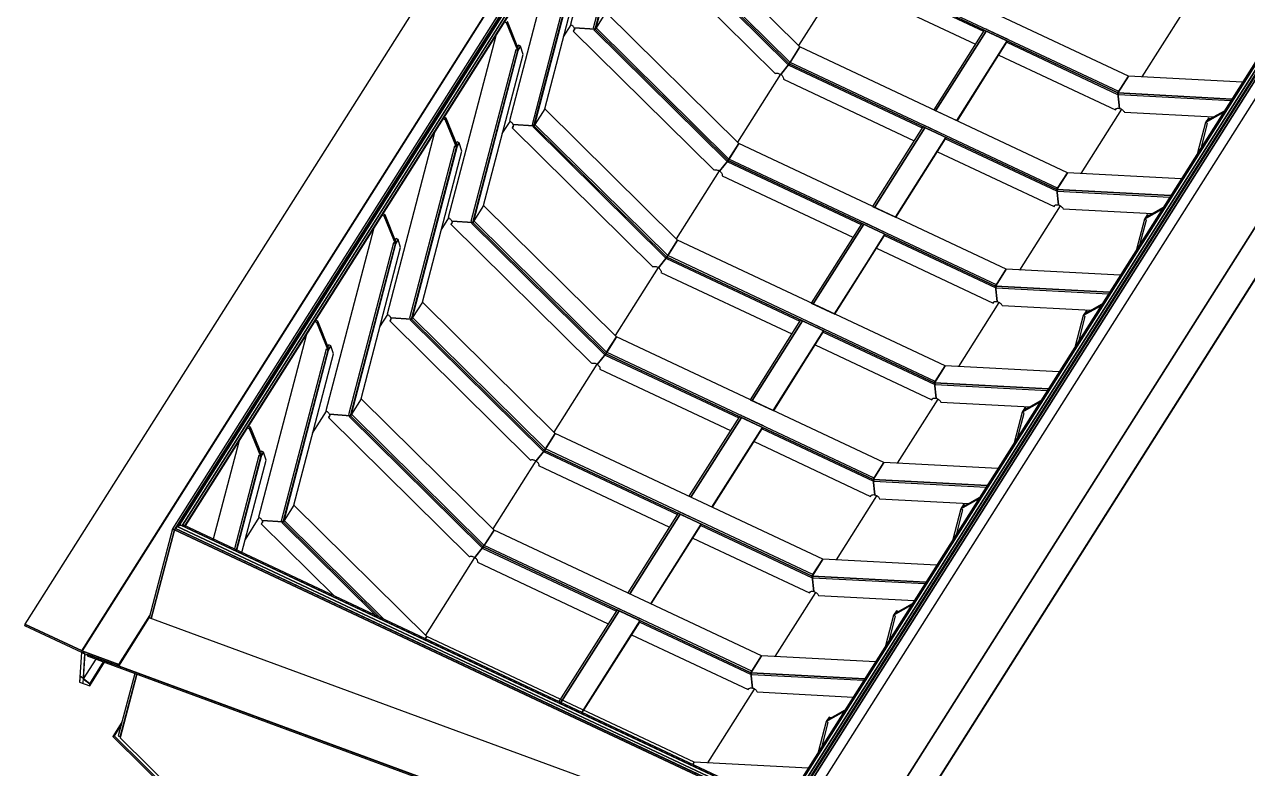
# Model space of a CAD drawing. Header units: millimetres. Extents: x 5443 to 24907, y -17798 to -7408.
# Drawn here: x 14631 to 15297, y -14999 to -14595 of the extents above; entities that cross this region are included whole.
import ezdxf

# ---------------------------------------------------------------- set-up
doc = ezdxf.new("R2010")
doc.units = ezdxf.units.MM
doc.layers.add('pen_025', color=1, linetype='Continuous')
doc.layers.add('pen_035', color=1, linetype='Continuous')

msp = doc.modelspace()

# ---------------------------------------------------------------- linework, layer by layer
at = {"layer": 'pen_025', "color": 0, "linetype": 'Continuous'}
for p, q in [((15124.08, -14220.35), (14713.38, -14868.76)), ((14717.25, -14867.05), (15124.71, -14223.75)), ((14718.86, -14867.43), (15125.99, -14224.66)), ((14718.59, -14867.31), (15125.48, -14224.91)), ((15046.08, -15024.37), (15455.9, -14377.34)), ((15044.97, -15020.94), (15452.2, -14378.01)), ((15045.73, -15022.54), (15453.95, -14378.04)), ((14966.31, -14503.66), (14941.86, -14597.14)), ((14933.01, -14556.23), (14908.56, -14649.7)), ((14930.15, -14598.03), (14930.53, -14597.44)), ((15166.58, -14602.74), (15154.06, -14596.86)), ((15155.14, -14597.36), (15154.06, -14596.86)), ((14930.32, -14597.86), (14930.45, -14597.66)), ((15154.64, -14598.15), (15127.17, -14641.52)), ((15166.09, -14603.53), (15138.83, -14647)), ((15166.09, -14603.53), (15165.89, -14604.28)), ((15166.09, -14603.53), (15165.89, -14604.28)), ((14899.72, -14608.79), (14875.26, -14702.27)), ((14899.72, -14608.79), (14901.21, -14606.43)), ((15138.83, -14647), (15165.89, -14604.28)), ((15161.5, -14611.21), (15224.97, -14641.04)), ((15232.18, -14622.65), (15226.36, -14631.85)), ((15294.17, -14625.92), (15232.18, -14622.65)), ((15226.86, -14631.06), (15226.36, -14631.85)), ((15226.36, -14631.85), (15288.34, -14635.12)), ((15226.36, -14631.85), (15226.36, -14631.85)), ((15292.29, -14636.21), (15292.43, -14636.21)), ((15292.83, -14635.35), (15292.97, -14635.36)), ((15292.97, -14635.36), (15292.83, -14635.35)), ((15292.97, -14635.36), (15292.83, -14635.35)), ((15274.09, -14647.86), (15283.69, -14642.45)), ((15288.47, -14642.45), (15288.37, -14642.4)), ((15288.37, -14642.4), (15288.47, -14642.45)), ((15288.97, -14641.66), (15288.87, -14641.61)), ((14859.23, -14645.81), (14860.31, -14646.32)), ((14896.86, -14650.6), (14897.23, -14650)), ((14897.02, -14650.43), (14897.15, -14650.23)), ((15121.34, -14650.72), (15093.87, -14694.08)), ((15133.29, -14655.31), (15120.77, -14649.42)), ((15121.84, -14649.93), (15120.77, -14649.42)), ((15274.09, -14647.86), (15269.74, -14664.48)), ((15275.58, -14645.5), (15274.09, -14647.86)), ((15276.57, -14645.96), (15275.58, -14645.5)), ((15132.79, -14656.1), (15105.32, -14699.46)), ((15105.54, -14699.57), (15132.59, -14656.85)), ((15132.79, -14656.1), (15132.59, -14656.85)), ((15132.79, -14656.1), (15132.59, -14656.85)), ((14866.42, -14661.36), (14841.97, -14754.84)), ((14866.42, -14661.36), (14867.92, -14659)), ((15128.2, -14663.78), (15191.68, -14693.6)), ((15198.89, -14675.22), (15193.06, -14684.42)), ((15260.87, -14678.48), (15198.89, -14675.22)), ((15198.89, -14675.22), (15198.89, -14675.22)), ((15266.47, -14676.97), (15266.37, -14677.34)), ((15266.47, -14676.97), (15266.37, -14677.34)), ((15268.43, -14674.1), (15268.53, -14673.73)), ((15193.56, -14683.63), (15193.06, -14684.42)), ((15265.5, -14678.73), (15265.36, -14678.72)), ((15193.06, -14684.42), (15255.04, -14687.68)), ((15258.99, -14688.77), (15259.13, -14688.78)), ((15259.54, -14687.92), (15259.67, -14687.93)), ((15259.67, -14687.93), (15259.54, -14687.92)), ((15259.67, -14687.93), (15259.54, -14687.92)), ((15240.79, -14700.43), (15250.4, -14695.01)), ((15255.18, -14695.02), (15255.07, -14694.97)), ((15255.07, -14694.97), (15255.18, -14695.02)), ((15255.68, -14694.23), (15255.57, -14694.18)), ((14825.94, -14698.38), (14827.01, -14698.89)), ((14863.56, -14703.16), (14863.94, -14702.57)), ((14863.72, -14703), (14863.85, -14702.79)), ((15088.05, -14703.28), (15060.58, -14746.65)), ((15099.99, -14707.88), (15087.47, -14701.99)), ((15088.54, -14702.5), (15087.47, -14701.99)), ((15240.79, -14700.43), (15236.44, -14717.05)), ((15242.29, -14698.06), (15240.79, -14700.43)), ((15243.27, -14698.52), (15242.29, -14698.06)), ((15099.49, -14708.66), (15072.02, -14752.03)), ((15072.24, -14752.13), (15099.3, -14709.41)), ((15099.49, -14708.66), (15099.3, -14709.41)), ((15099.49, -14708.66), (15099.3, -14709.41)), ((14833.12, -14713.93), (14808.67, -14807.41)), ((14833.12, -14713.93), (14834.62, -14711.56)), ((15094.91, -14716.35), (15158.38, -14746.17)), ((15165.59, -14727.79), (15159.77, -14736.99)), ((15227.57, -14731.05), (15165.59, -14727.79)), ((15165.59, -14727.79), (15165.59, -14727.79)), ((15233.18, -14729.53), (15233.08, -14729.91)), ((15233.18, -14729.53), (15233.08, -14729.91)), ((15235.13, -14726.67), (15235.23, -14726.29)), ((15159.77, -14736.99), (15221.75, -14740.25)), ((15232.2, -14731.29), (15232.07, -14731.29)), ((15225.7, -14741.34), (15225.83, -14741.35)), ((15226.24, -14740.49), (15226.37, -14740.49)), ((15226.37, -14740.49), (15226.24, -14740.49)), ((15226.37, -14740.49), (15226.24, -14740.49)), ((15207.49, -14753), (15217.1, -14747.58)), ((15208.99, -14750.63), (15207.49, -14753)), ((15209.97, -14751.09), (15208.99, -14750.63)), ((15221.88, -14747.59), (15221.77, -14747.53)), ((15221.77, -14747.53), (15221.88, -14747.59)), ((15222.38, -14746.8), (15222.27, -14746.75)), ((14789.31, -14756.21), (14790.39, -14756.71)), ((14830.26, -14755.73), (14830.64, -14755.14)), ((14830.43, -14755.57), (14830.56, -14755.36)), ((15054.75, -14755.85), (15027.28, -14799.22)), ((15066.7, -14760.44), (15054.18, -14754.56)), ((15055.25, -14755.06), (15054.18, -14754.56)), ((15207.49, -14753), (15203.15, -14769.62)), ((15066.2, -14761.23), (15038.94, -14804.7)), ((14796.5, -14771.75), (14798, -14769.39)), ((15061.61, -14768.91), (15125.08, -14798.74)), ((14796.5, -14771.75), (14772.05, -14865.23)), ((15132.3, -14780.35), (15126.47, -14789.55)), ((15194.28, -14783.62), (15132.3, -14780.35)), ((15198.91, -14783.86), (15198.77, -14783.85)), ((15199.88, -14782.1), (15199.78, -14782.48)), ((15199.88, -14782.1), (15199.78, -14782.48)), ((15201.84, -14779.24), (15201.93, -14778.86)), ((15126.97, -14788.76), (15126.47, -14789.55)), ((15126.47, -14789.55), (15188.45, -14792.82)), ((15126.47, -14789.55), (15126.47, -14789.55)), ((15192.4, -14793.91), (15192.54, -14793.92)), ((15192.94, -14793.05), (15193.08, -14793.06)), ((15193.08, -14793.06), (15192.94, -14793.05)), ((15193.08, -14793.06), (15192.94, -14793.05)), ((15174.2, -14805.56), (15183.81, -14800.15)), ((15175.7, -14803.2), (15174.2, -14805.56)), ((15176.68, -14803.66), (15175.7, -14803.2)), ((15188.59, -14800.15), (15188.48, -14800.1)), ((15188.48, -14800.1), (15188.59, -14800.15)), ((15189.09, -14799.36), (15188.98, -14799.31)), ((14796.97, -14808.3), (14797.34, -14807.7)), ((14797.13, -14808.13), (14797.26, -14807.93)), ((15021.45, -14808.42), (14993.98, -14851.79)), ((15033.4, -14813.01), (15020.88, -14807.13)), ((15021.95, -14807.63), (15020.88, -14807.13)), ((15174.2, -14805.56), (15169.85, -14822.18)), ((14752.69, -14814.03), (14753.76, -14814.53)), ((15032.9, -14813.8), (15005.43, -14857.17)), ((14747.9, -14821.58), (14734.04, -14874.57)), ((15028.32, -14821.48), (15091.79, -14851.31)), ((14759.87, -14829.58), (14746.57, -14880.45)), ((14746.57, -14880.45), (14759.87, -14829.58)), ((14759.87, -14829.58), (14761.37, -14827.21)), ((15099, -14832.92), (15093.17, -14842.12)), ((15160.98, -14836.19), (15099, -14832.92)), ((15165.61, -14836.43), (15165.47, -14836.42)), ((15166.58, -14834.67), (15166.49, -14835.04)), ((15166.58, -14834.67), (15166.49, -14835.04)), ((15168.54, -14831.8), (15168.64, -14831.43)), ((15093.67, -14841.33), (15093.17, -14842.12)), ((15093.17, -14842.12), (15155.16, -14845.38)), ((15093.17, -14842.12), (15093.17, -14842.12)), ((15159.11, -14846.48), (15159.24, -14846.48)), ((15159.65, -14845.62), (15159.78, -14845.63)), ((15159.78, -14845.63), (15159.65, -14845.62)), ((15159.78, -14845.63), (15159.65, -14845.62)), ((15140.9, -14858.13), (15150.51, -14852.72)), ((15142.4, -14855.76), (15140.9, -14858.13)), ((15143.38, -14856.23), (15142.4, -14855.76)), ((15155.29, -14852.72), (15155.18, -14852.67)), ((15155.18, -14852.67), (15155.29, -14852.72)), ((15155.79, -14851.93), (15155.68, -14851.88)), ((14988.16, -14860.99), (14960.69, -14904.35)), ((15000.11, -14865.58), (14987.58, -14859.69)), ((14988.66, -14860.2), (14987.58, -14859.69)), ((15140.9, -14858.13), (15136.55, -14874.75)), ((14714.38, -14867.74), (14713.38, -14868.76)), ((14713.38, -14868.76), (15046.1, -15025.11)), ((15046.1, -15025.11), (14713.38, -14868.76)), ((14716.33, -14867.04), (14714.38, -14867.74)), ((14716.33, -14867.04), (15045.47, -15021.7)), ((14760.34, -14866.12), (14760.72, -14865.53)), ((14760.51, -14865.96), (14760.64, -14865.75)), ((14824.56, -14917.1), (14772.05, -14865.23)), ((14999.61, -14866.37), (14972.14, -14909.73)), ((14995.02, -14874.05), (15058.49, -14903.87)), ((15065.71, -14885.49), (15059.88, -14894.69)), ((15127.69, -14888.75), (15065.71, -14885.49)), ((15065.71, -14885.49), (15065.71, -14885.49)), ((15132.31, -14889), (15132.18, -14888.99)), ((15133.29, -14887.24), (15133.19, -14887.61)), ((15133.29, -14887.24), (15133.19, -14887.61)), ((15135.24, -14884.37), (15135.34, -14884)), ((15059.88, -14894.69), (15121.86, -14897.95)), ((15125.81, -14899.04), (15125.95, -14899.05)), ((15126.35, -14898.19), (15126.49, -14898.2)), ((15126.49, -14898.2), (15126.35, -14898.19)), ((15126.49, -14898.2), (15126.35, -14898.19)), ((15119.16, -14909.76), (15119.06, -14909.71)), ((14953.79, -14913.05), (14922.17, -14962.97)), ((14954.86, -14913.55), (14923.24, -14963.47)), ((14966.81, -14918.14), (14954.29, -14912.26)), ((14955.36, -14912.76), (14954.29, -14912.26)), ((15104.28, -14915.95), (15099.93, -14932.57)), ((15104.28, -14915.95), (15113.89, -14910.54)), ((15105.78, -14913.59), (15104.28, -14915.95)), ((15106.76, -14914.05), (15105.78, -14913.59)), ((15118.67, -14910.54), (15118.56, -14910.49)), ((15118.56, -14910.49), (15118.67, -14910.54)), ((14966.31, -14918.93), (14934.69, -14968.85)), ((14961.72, -14926.61), (15025.2, -14956.44)), ((14664.2, -14936.85), (14663.29, -14950.52)), ((14670.05, -14939.84), (14663.29, -14950.52)), ((14666.75, -14954.38), (14674.84, -14941.61)), ((14666.82, -14953.3), (14674.34, -14941.42)), ((15032.41, -14938.06), (15026.58, -14947.25)), ((15027.08, -14946.47), (15032.41, -14938.06)), ((15094.39, -14941.32), (15032.41, -14938.06)), ((15098.62, -14942.19), (15098.72, -14941.82)), ((15026.58, -14947.25), (15027.08, -14946.47)), ((15026.58, -14947.25), (15088.56, -14950.52)), ((15096.66, -14945.06), (15096.57, -14945.44)), ((15096.66, -14945.06), (15096.57, -14945.44)), ((14663.29, -14950.52), (14666.82, -14953.3)), ((15092.52, -14951.61), (15092.65, -14951.62)), ((15093.06, -14950.76), (15093.19, -14950.76)), ((15093.19, -14950.76), (15093.06, -14950.76)), ((15093.19, -14950.76), (15093.06, -14950.76)), ((15067.65, -14973.78), (15077.26, -14968.36)), ((15082.04, -14968.37), (15081.93, -14968.32)), ((15081.93, -14968.32), (15082.04, -14968.37)), ((15082.54, -14967.58), (15082.43, -14967.53)), ((15067.65, -14973.78), (15063.3, -14990.4)), ((15069.15, -14971.41), (15067.65, -14973.78)), ((15070.13, -14971.87), (15069.15, -14971.41)), ((14994.96, -14997.17), (14995.78, -14995.88)), ((14995.78, -14995.88), (14994.96, -14997.17)), ((15057.77, -14999.14), (14995.78, -14995.88))]:
    msp.add_line(p, q, dxfattribs=at)
for points in [[(14715.23, -14867.43, 0), (15124.13, -14221.86, 0), (14715.23, -14867.43, 0)], [(15125.48, -14224.91, 0), (15124.71, -14223.75, 0), (14717.25, -14867.05, 0)], [(15125.99, -14224.66, 0), (15125.48, -14224.91, 0), (14718.59, -14867.31, 0)], [(15452.2, -14378.01, 0), (15451.66, -14377.26, 0), (15044.32, -15020.37, 0)], [(15455.9, -14377.34, 0), (15453.95, -14378.04, 0), (15045.73, -15022.54, 0)], [(15456.9, -14376.32, 0), (15455.9, -14377.34, 0), (15046.08, -15024.37, 0)], [(15046.09, -15024.79, 0), (15046.2, -15024.73, 0), (15456.9, -14376.32, 0)], [(15453.95, -14378.04, 0), (15452.2, -14378.01, 0), (15044.97, -15020.94, 0)], [(14954.34, -14495.67, 0), (14928.48, -14594.51, 0), (14928.81, -14594.68, 0), (14929.12, -14594.88, 0), (14929.41, -14595.1, 0), (14929.68, -14595.34, 0), (14929.92, -14595.59, 0), (14930.12, -14595.86, 0), (14930.29, -14596.14, 0), (14930.43, -14596.41, 0), (14941.86, -14597.14, 0), (14966.31, -14503.66, 0), (14960.2, -14488.62, 0), (14959.12, -14488.11, 0)], [(14947.68, -14587.94, 0), (14969.18, -14505.73, 0), (14967.81, -14501.29, 0), (14966.31, -14503.66, 0), (14965.23, -14503.15, 0), (14940.78, -14596.63, 0), (14941.86, -14597.14, 0), (14966.31, -14503.66, 0)], [(14942.36, -14596.35, 0), (14966.81, -14502.87, 0), (14966.31, -14503.66, 0), (14941.86, -14597.14, 0)], [(15047.97, -14615.22, 0), (15053.3, -14606.81, 0), (14980.98, -14535.37, 0), (14975.65, -14543.78, 0)], [(14921.04, -14548.23, 0), (14895.19, -14647.08, 0), (14895.51, -14647.25, 0), (14895.82, -14647.44, 0), (14896.11, -14647.66, 0), (14896.38, -14647.91, 0), (14896.62, -14648.16, 0), (14896.83, -14648.43, 0), (14897, -14648.7, 0), (14897.13, -14648.98, 0), (14908.56, -14649.7, 0), (14933.01, -14556.23, 0), (14926.9, -14541.19, 0), (14925.83, -14540.68, 0)], [(15039.85, -14621.26, 0), (15040.14, -14621.14, 0), (15040.48, -14621.07, 0), (15040.85, -14621.06, 0), (15041.25, -14621.1, 0), (15041.66, -14621.2, 0), (15042.08, -14621.35, 0), (15042.48, -14621.54, 0), (15042.87, -14621.78, 0), (15047.47, -14616.01, 0), (14975.15, -14544.57, 0), (14963.72, -14543.85, 0), (14963.81, -14544.12, 0), (14963.86, -14544.39, 0), (14963.86, -14544.64, 0), (14963.82, -14544.88, 0), (14963.74, -14545.1, 0), (14963.61, -14545.3, 0), (14963.45, -14545.46, 0), (14963.25, -14545.6, 0)], [(15047.47, -14616.01, 0), (15047.97, -14615.22, 0), (14975.65, -14543.78, 0), (14975.15, -14544.57, 0), (15047.47, -14616.01, 0)], [(14975.15, -14544.57, 0), (14974.44, -14544.96, 0), (15046.76, -14616.4, 0), (15047.47, -14616.01, 0), (14975.15, -14544.57, 0)], [(14914.39, -14640.5, 0), (14935.89, -14558.3, 0), (14934.51, -14553.86, 0), (14933.01, -14556.23, 0), (14931.94, -14555.72, 0), (14907.49, -14649.2, 0), (14908.56, -14649.7, 0), (14933.01, -14556.23, 0)], [(14909.06, -14648.92, 0), (14933.51, -14555.44, 0), (14933.01, -14556.23, 0), (14908.56, -14649.7, 0)], [(15226.36, -14631.85, 0), (15232.18, -14622.65, 0), (15086.6, -14554.24, 0), (15080.77, -14563.44, 0), (15226.36, -14631.85, 0), (15080.77, -14563.44, 0), (15080.57, -14564.19, 0), (15153.15, -14598.29, 0)], [(15224.97, -14641.04, 0), (15225.08, -14640.77, 0), (15225.25, -14640.54, 0), (15225.48, -14640.35, 0), (15225.76, -14640.21, 0), (15226.09, -14640.13, 0), (15226.46, -14640.1, 0), (15226.85, -14640.13, 0), (15227.26, -14640.21, 0), (15226.36, -14631.85, 0), (15080.77, -14563.44, 0), (15076.17, -14569.22, 0), (15076.53, -14569.49, 0), (15076.85, -14569.8, 0), (15077.12, -14570.13, 0), (15077.34, -14570.47, 0), (15077.49, -14570.81, 0), (15077.59, -14571.15, 0), (15077.61, -14571.47, 0), (15077.57, -14571.77, 0), (15148.76, -14605.23, 0)], [(15080.77, -14563.44, 0), (15226.36, -14631.85, 0), (15226.86, -14631.06, 0), (15081.27, -14562.65, 0), (15080.77, -14563.44, 0)], [(15014.68, -14667.79, 0), (15020, -14659.37, 0), (14947.68, -14587.94, 0), (14942.36, -14596.35, 0)], [(14887.74, -14600.8, 0), (14861.89, -14699.65, 0), (14862.21, -14699.81, 0), (14862.53, -14700.01, 0), (14862.82, -14700.23, 0), (14863.08, -14700.47, 0), (14863.32, -14700.73, 0), (14863.53, -14701, 0), (14863.7, -14701.27, 0), (14863.83, -14701.55, 0), (14875.26, -14702.27, 0), (14899.72, -14608.79, 0), (14893.61, -14593.75, 0), (14892.53, -14593.25, 0)], [(14899.72, -14608.79, 0), (14900.21, -14608.01, 0), (14894.11, -14592.96, 0), (14893.61, -14593.75, 0), (14899.72, -14608.79, 0)], [(15006.55, -14673.83, 0), (15006.85, -14673.71, 0), (15007.18, -14673.64, 0), (15007.56, -14673.62, 0), (15007.96, -14673.67, 0), (15008.37, -14673.76, 0), (15008.78, -14673.91, 0), (15009.19, -14674.11, 0), (15009.58, -14674.35, 0), (15014.18, -14668.57, 0), (14941.86, -14597.14, 0), (14930.43, -14596.41, 0), (14930.52, -14596.69, 0), (14930.56, -14596.96, 0), (14930.57, -14597.21, 0), (14930.53, -14597.45, 0), (14930.44, -14597.67, 0), (14930.32, -14597.86, 0), (14930.15, -14598.03, 0), (14929.95, -14598.17, 0)], [(14930.55, -14597.31, 0), (14930.45, -14597.38, 0), (14929.95, -14598.17, 0), (14930.15, -14598.03, 0)], [(14930.53, -14597.44, 0), (14930.15, -14598.03, 0), (14930.32, -14597.86, 0)], [(14941.86, -14597.14, 0), (14941.14, -14597.53, 0), (15013.46, -14668.97, 0), (15014.18, -14668.57, 0), (14941.86, -14597.14, 0)], [(15014.18, -14668.57, 0), (15014.68, -14667.79, 0), (14942.36, -14596.35, 0), (14941.86, -14597.14, 0), (15014.18, -14668.57, 0)], [(14930.45, -14597.66, 0), (14930.32, -14597.86, 0), (14930.44, -14597.67, 0)], [(15126.09, -14641.01, 0), (15138.62, -14646.9, 0), (15166.09, -14603.53, 0), (15153.56, -14597.65, 0), (15126.09, -14641.01, 0)], [(15153.56, -14597.65, 0), (15126.09, -14641.01, 0)], [(15127.17, -14641.52, 0), (15154.64, -14598.15, 0), (15153.56, -14597.65, 0)], [(14881.09, -14693.07, 0), (14902.59, -14610.87, 0), (14901.21, -14606.43, 0), (14899.72, -14608.79, 0), (14898.64, -14608.29, 0), (14874.19, -14701.77, 0), (14875.26, -14702.27, 0), (14899.72, -14608.79, 0)], [(14875.76, -14701.48, 0), (14900.21, -14608.01, 0), (14899.72, -14608.79, 0), (14875.26, -14702.27, 0)], [(14901.21, -14606.43, 0), (14900.14, -14605.92, 0), (14899.67, -14606.67, 0)], [(15193.06, -14684.42, 0), (15198.89, -14675.22, 0), (15053.3, -14606.81, 0), (15047.47, -14616.01, 0), (15193.06, -14684.42, 0), (15047.47, -14616.01, 0), (15047.28, -14616.76, 0), (15119.86, -14650.86, 0)], [(15165.89, -14604.28, 0), (15226.16, -14632.6, 0), (15226.36, -14631.85, 0)], [(15042.87, -14621.78, 0), (15047.47, -14616.01, 0), (15047.97, -14615.22, 0), (15047.97, -14615.22, 0)], [(15191.68, -14693.6, 0), (15191.78, -14693.34, 0), (15191.95, -14693.1, 0), (15192.19, -14692.92, 0), (15192.47, -14692.78, 0), (15192.8, -14692.7, 0), (15193.16, -14692.67, 0), (15193.56, -14692.7, 0), (15193.96, -14692.78, 0), (15193.06, -14684.42, 0), (15047.47, -14616.01, 0), (15042.87, -14621.78, 0), (15043.23, -14622.06, 0), (15043.55, -14622.37, 0), (15043.82, -14622.7, 0), (15044.04, -14623.04, 0), (15044.2, -14623.38, 0), (15044.29, -14623.72, 0), (15044.32, -14624.04, 0), (15044.28, -14624.34, 0), (15115.47, -14657.79, 0)], [(15047.47, -14616.01, 0), (15193.06, -14684.42, 0), (15193.56, -14683.63, 0), (15047.97, -14615.22, 0), (15047.47, -14616.01, 0)], [(15226.36, -14631.85, 0), (15226.86, -14631.06, 0), (15232.18, -14622.65, 0)], [(15288.34, -14635.12, 0), (15226.36, -14631.85, 0), (15226.73, -14632.75, 0), (15287.8, -14635.97, 0)], [(15288.34, -14635.12, 0), (15226.36, -14631.85, 0), (15227.26, -14640.21, 0), (15227.67, -14640.35, 0), (15228.08, -14640.54, 0), (15228.48, -14640.77, 0), (15228.84, -14641.03, 0), (15229.17, -14641.33, 0), (15229.46, -14641.66, 0), (15229.69, -14642, 0), (15229.87, -14642.34, 0)], [(14981.38, -14720.35, 0), (14986.71, -14711.94, 0), (14914.39, -14640.5, 0), (14909.06, -14648.92, 0)], [(15225.08, -14640.77, 0), (15224.97, -14641.04, 0), (15225.33, -14640.48, 0)], [(15283.69, -14642.45, 0), (15274.09, -14647.86, 0), (15269.74, -14664.48, 0)], [(15284.19, -14641.66, 0), (15274.58, -14647.07, 0), (15274.09, -14647.86, 0)], [(14854.45, -14653.37, 0), (14828.59, -14752.21, 0), (14828.92, -14752.38, 0), (14829.23, -14752.58, 0), (14829.52, -14752.8, 0), (14829.79, -14753.04, 0), (14830.03, -14753.3, 0), (14830.24, -14753.56, 0), (14830.41, -14753.84, 0), (14830.54, -14754.12, 0), (14841.97, -14754.84, 0), (14866.42, -14661.36, 0), (14860.31, -14646.32, 0), (14859.23, -14645.81, 0)], [(14860.31, -14646.32, 0), (14860.81, -14645.53, 0), (14859.73, -14645.03, 0)], [(14866.42, -14661.36, 0), (14866.92, -14660.57, 0), (14860.81, -14645.53, 0), (14860.31, -14646.32, 0), (14866.42, -14661.36, 0)], [(14973.25, -14726.4, 0), (14973.55, -14726.27, 0), (14973.89, -14726.2, 0), (14974.26, -14726.19, 0), (14974.66, -14726.23, 0), (14975.07, -14726.33, 0), (14975.49, -14726.48, 0), (14975.89, -14726.68, 0), (14976.28, -14726.92, 0), (14980.88, -14721.14, 0), (14908.56, -14649.7, 0), (14897.13, -14648.98, 0), (14897.22, -14649.26, 0), (14897.27, -14649.52, 0), (14897.27, -14649.78, 0), (14897.23, -14650.02, 0), (14897.15, -14650.24, 0), (14897.02, -14650.43, 0), (14896.86, -14650.6, 0), (14896.65, -14650.73, 0)], [(14897.25, -14649.88, 0), (14897.15, -14649.94, 0), (14896.65, -14650.73, 0), (14896.86, -14650.6, 0)], [(14897.23, -14650, 0), (14896.86, -14650.6, 0), (14897.02, -14650.43, 0)], [(14897.15, -14650.23, 0), (14897.02, -14650.43, 0), (14897.15, -14650.24, 0)], [(14908.56, -14649.7, 0), (14907.85, -14650.1, 0), (14980.17, -14721.53, 0), (14980.88, -14721.14, 0), (14908.56, -14649.7, 0)], [(14980.88, -14721.14, 0), (14981.38, -14720.35, 0), (14909.06, -14648.92, 0), (14908.56, -14649.7, 0), (14980.88, -14721.14, 0)], [(15092.8, -14693.58, 0), (15105.32, -14699.46, 0), (15132.79, -14656.1, 0), (15120.27, -14650.21, 0), (15092.8, -14693.58, 0)], [(15120.27, -14650.21, 0), (15092.8, -14693.58, 0)], [(15093.87, -14694.08, 0), (15121.34, -14650.72, 0), (15120.27, -14650.21, 0)], [(15271.79, -14661.24, 0), (15275.16, -14648.37, 0), (15274.09, -14647.86, 0)], [(15132.59, -14656.85, 0), (15192.87, -14685.17, 0), (15193.06, -14684.42, 0)], [(14847.8, -14745.64, 0), (14869.3, -14663.43, 0), (14867.92, -14659, 0), (14866.42, -14661.36, 0), (14865.35, -14660.86, 0), (14840.9, -14754.33, 0), (14841.97, -14754.84, 0), (14866.42, -14661.36, 0)], [(14842.47, -14754.05, 0), (14866.92, -14660.57, 0), (14866.42, -14661.36, 0), (14841.97, -14754.84, 0)], [(14867.92, -14659, 0), (14866.84, -14658.49, 0), (14866.37, -14659.23, 0)], [(15159.77, -14736.99, 0), (15165.59, -14727.79, 0), (15020, -14659.37, 0), (15014.18, -14668.57, 0), (15159.77, -14736.99, 0), (15014.18, -14668.57, 0), (15013.98, -14669.32, 0), (15086.56, -14703.43, 0)], [(15009.58, -14674.35, 0), (15014.18, -14668.57, 0), (15014.68, -14667.79, 0), (15014.68, -14667.79, 0)], [(15158.38, -14746.17, 0), (15158.49, -14745.9, 0), (15158.66, -14745.67, 0), (15158.89, -14745.49, 0), (15159.17, -14745.35, 0), (15159.5, -14745.27, 0), (15159.87, -14745.24, 0), (15160.26, -14745.27, 0), (15160.67, -14745.35, 0), (15159.77, -14736.99, 0), (15014.18, -14668.57, 0), (15009.58, -14674.35, 0), (15009.93, -14674.63, 0), (15010.25, -14674.94, 0), (15010.53, -14675.26, 0), (15010.74, -14675.6, 0), (15010.9, -14675.95, 0), (15011, -14676.29, 0), (15011.02, -14676.61, 0), (15010.98, -14676.91, 0), (15082.17, -14710.36, 0)], [(15014.18, -14668.57, 0), (15159.77, -14736.99, 0), (15160.27, -14736.2, 0), (15014.68, -14667.79, 0), (15014.18, -14668.57, 0)], [(15193.06, -14684.42, 0), (15193.56, -14683.63, 0), (15198.89, -14675.22, 0)], [(15255.04, -14687.68, 0), (15193.06, -14684.42, 0), (15193.44, -14685.32, 0), (15254.5, -14688.54, 0)], [(15255.04, -14687.68, 0), (15193.06, -14684.42, 0), (15193.96, -14692.78, 0), (15194.38, -14692.92, 0), (15194.79, -14693.1, 0), (15195.18, -14693.33, 0), (15195.55, -14693.6, 0), (15195.88, -14693.9, 0), (15196.16, -14694.23, 0), (15196.4, -14694.56, 0), (15196.57, -14694.91, 0)], [(14948.08, -14772.92, 0), (14953.41, -14764.51, 0), (14881.09, -14693.07, 0), (14875.76, -14701.48, 0)], [(15191.78, -14693.34, 0), (15191.68, -14693.6, 0), (15192.03, -14693.04, 0)], [(15250.4, -14695.01, 0), (15240.79, -14700.43, 0), (15236.44, -14717.05, 0)], [(15250.9, -14694.23, 0), (15241.29, -14699.64, 0), (15240.79, -14700.43, 0)], [(14821.15, -14705.94, 0), (14795.3, -14804.78, 0), (14795.62, -14804.95, 0), (14795.93, -14805.15, 0), (14796.23, -14805.37, 0), (14796.49, -14805.61, 0), (14796.73, -14805.86, 0), (14796.94, -14806.13, 0), (14797.11, -14806.41, 0), (14797.24, -14806.68, 0), (14808.67, -14807.41, 0), (14833.12, -14713.93, 0), (14827.01, -14698.89, 0), (14825.94, -14698.38, 0)], [(14827.01, -14698.89, 0), (14827.51, -14698.1, 0), (14826.44, -14697.59, 0)], [(14833.12, -14713.93, 0), (14833.62, -14713.14, 0), (14827.51, -14698.1, 0), (14827.01, -14698.89, 0), (14833.12, -14713.93, 0)], [(14939.96, -14778.96, 0), (14940.25, -14778.84, 0), (14940.59, -14778.77, 0), (14940.97, -14778.76, 0), (14941.36, -14778.8, 0), (14941.78, -14778.9, 0), (14942.19, -14779.05, 0), (14942.6, -14779.24, 0), (14942.98, -14779.49, 0), (14947.59, -14773.71, 0), (14875.26, -14702.27, 0), (14863.83, -14701.55, 0), (14863.92, -14701.82, 0), (14863.97, -14702.09, 0), (14863.97, -14702.35, 0), (14863.93, -14702.59, 0), (14863.85, -14702.8, 0), (14863.72, -14703, 0), (14863.56, -14703.16, 0), (14863.36, -14703.3, 0)], [(14863.96, -14702.44, 0), (14863.86, -14702.51, 0), (14863.36, -14703.3, 0), (14863.56, -14703.16, 0)], [(14863.94, -14702.57, 0), (14863.56, -14703.16, 0), (14863.72, -14703, 0)], [(14863.85, -14702.79, 0), (14863.72, -14703, 0), (14863.85, -14702.8, 0)], [(14875.26, -14702.27, 0), (14874.55, -14702.66, 0), (14946.87, -14774.1, 0), (14947.59, -14773.71, 0), (14875.26, -14702.27, 0)], [(14947.59, -14773.71, 0), (14948.08, -14772.92, 0), (14875.76, -14701.48, 0), (14875.26, -14702.27, 0), (14947.59, -14773.71, 0)], [(15059.5, -14746.15, 0), (15072.24, -14752.13, 0), (15099.49, -14708.66, 0), (15086.97, -14702.78, 0), (15059.5, -14746.15, 0)], [(15086.97, -14702.78, 0), (15059.5, -14746.15, 0)], [(15060.58, -14746.65, 0), (15088.05, -14703.28, 0), (15086.97, -14702.78, 0)], [(15238.5, -14713.81, 0), (15241.86, -14700.93, 0), (15240.79, -14700.43, 0)], [(15099.3, -14709.41, 0), (15159.57, -14737.74, 0), (15159.77, -14736.99, 0)], [(14814.5, -14798.21, 0), (14836, -14716, 0), (14834.62, -14711.56, 0), (14833.12, -14713.93, 0), (14832.05, -14713.42, 0), (14807.6, -14806.9, 0), (14808.67, -14807.41, 0), (14833.12, -14713.93, 0)], [(14809.17, -14806.62, 0), (14833.62, -14713.14, 0), (14833.12, -14713.93, 0), (14808.67, -14807.41, 0)], [(14834.62, -14711.56, 0), (14833.55, -14711.06, 0), (14833.08, -14711.8, 0)], [(15126.47, -14789.55, 0), (15132.3, -14780.35, 0), (14986.71, -14711.94, 0), (14980.88, -14721.14, 0), (15126.47, -14789.55, 0), (14980.88, -14721.14, 0), (14980.68, -14721.89, 0), (15053.26, -14756, 0)], [(14976.28, -14726.92, 0), (14980.88, -14721.14, 0), (14981.38, -14720.35, 0), (14981.38, -14720.35, 0)], [(15125.08, -14798.74, 0), (15125.19, -14798.47, 0), (15125.36, -14798.24, 0), (15125.59, -14798.05, 0), (15125.88, -14797.92, 0), (15126.21, -14797.83, 0), (15126.57, -14797.8, 0), (15126.96, -14797.83, 0), (15127.37, -14797.92, 0), (15126.47, -14789.55, 0), (14980.88, -14721.14, 0), (14976.28, -14726.92, 0), (14976.64, -14727.2, 0), (14976.96, -14727.5, 0), (14977.23, -14727.83, 0), (14977.45, -14728.17, 0), (14977.61, -14728.51, 0), (14977.7, -14728.85, 0), (14977.73, -14729.18, 0), (14977.68, -14729.48, 0), (15048.87, -14762.93, 0)], [(14980.88, -14721.14, 0), (15126.47, -14789.55, 0), (15126.97, -14788.76, 0), (14981.38, -14720.35, 0), (14980.88, -14721.14, 0)], [(15159.77, -14736.99, 0), (15160.27, -14736.2, 0), (15165.59, -14727.79, 0)], [(15160.27, -14736.2, 0), (15160.27, -14736.2, 0), (15159.77, -14736.99, 0)], [(15221.75, -14740.25, 0), (15159.77, -14736.99, 0), (15160.14, -14737.89, 0), (15221.21, -14741.1, 0)], [(15221.75, -14740.25, 0), (15159.77, -14736.99, 0), (15160.67, -14745.35, 0), (15161.08, -14745.48, 0), (15161.49, -14745.67, 0), (15161.89, -14745.9, 0), (15162.25, -14746.17, 0), (15162.58, -14746.47, 0), (15162.87, -14746.79, 0), (15163.1, -14747.13, 0), (15163.28, -14747.47, 0)], [(14914.79, -14825.49, 0), (14920.12, -14817.08, 0), (14847.8, -14745.64, 0), (14842.47, -14754.05, 0)], [(15158.49, -14745.9, 0), (15158.38, -14746.17, 0), (15158.74, -14745.61, 0)], [(15217.1, -14747.58, 0), (15207.49, -14753, 0), (15203.15, -14769.62, 0)], [(15217.6, -14746.79, 0), (15207.99, -14752.21, 0), (15207.49, -14753, 0)], [(14784.53, -14763.76, 0), (14758.67, -14862.6, 0), (14759, -14862.77, 0), (14759.31, -14862.97, 0), (14759.6, -14863.19, 0), (14759.87, -14863.43, 0), (14760.11, -14863.69, 0), (14760.31, -14863.96, 0), (14760.48, -14864.23, 0), (14760.62, -14864.51, 0), (14772.05, -14865.23, 0), (14796.5, -14771.75, 0), (14790.39, -14756.71, 0), (14789.31, -14756.21, 0)], [(14790.39, -14756.71, 0), (14790.89, -14755.92, 0), (14789.81, -14755.42, 0)], [(14796.5, -14771.75, 0), (14797, -14770.96, 0), (14790.89, -14755.92, 0), (14790.39, -14756.71, 0), (14796.5, -14771.75, 0)], [(14906.66, -14831.53, 0), (14906.96, -14831.41, 0), (14907.3, -14831.34, 0), (14907.67, -14831.33, 0), (14908.07, -14831.37, 0), (14908.48, -14831.46, 0), (14908.89, -14831.61, 0), (14909.3, -14831.81, 0), (14909.69, -14832.05, 0), (14914.29, -14826.28, 0), (14841.97, -14754.84, 0), (14830.54, -14754.12, 0), (14830.63, -14754.39, 0), (14830.67, -14754.66, 0), (14830.68, -14754.91, 0), (14830.64, -14755.15, 0), (14830.55, -14755.37, 0), (14830.43, -14755.57, 0), (14830.26, -14755.73, 0), (14830.06, -14755.87, 0)], [(14830.66, -14755.01, 0), (14830.56, -14755.08, 0), (14830.06, -14755.87, 0), (14830.26, -14755.73, 0)], [(14830.64, -14755.14, 0), (14830.26, -14755.73, 0), (14830.43, -14755.57, 0)], [(14830.56, -14755.36, 0), (14830.43, -14755.57, 0), (14830.55, -14755.37, 0)], [(14841.97, -14754.84, 0), (14841.26, -14755.23, 0), (14913.58, -14826.67, 0), (14914.29, -14826.28, 0), (14841.97, -14754.84, 0)], [(14914.29, -14826.28, 0), (14914.79, -14825.49, 0), (14842.47, -14754.05, 0), (14841.97, -14754.84, 0), (14914.29, -14826.28, 0)], [(15026.21, -14798.71, 0), (15038.73, -14804.6, 0), (15066.2, -14761.23, 0), (15053.68, -14755.35, 0), (15026.21, -14798.71, 0)], [(15053.68, -14755.35, 0), (15026.21, -14798.71, 0)], [(15027.28, -14799.22, 0), (15054.75, -14755.85, 0), (15053.68, -14755.35, 0)], [(15205.2, -14766.37, 0), (15208.57, -14753.5, 0), (15207.49, -14753, 0)], [(15038.94, -14804.7, 0), (15066, -14761.98, 0), (15066.2, -14761.23, 0)], [(15066, -14761.98, 0), (15126.27, -14790.3, 0), (15126.47, -14789.55, 0)], [(14777.87, -14856.03, 0), (14799.38, -14773.83, 0), (14798, -14769.39, 0), (14796.5, -14771.75, 0), (14795.42, -14771.25, 0), (14770.97, -14864.73, 0), (14772.05, -14865.23, 0), (14796.5, -14771.75, 0)], [(14798, -14769.39, 0), (14796.92, -14768.88, 0), (14796.45, -14769.62, 0)], [(15093.17, -14842.12, 0), (15099, -14832.92, 0), (14953.41, -14764.51, 0), (14947.59, -14773.71, 0), (15093.17, -14842.12, 0), (14947.59, -14773.71, 0), (14947.39, -14774.46, 0), (15019.97, -14808.56, 0)], [(14772.55, -14864.44, 0), (14797, -14770.96, 0), (14796.5, -14771.75, 0), (14772.05, -14865.23, 0)], [(14942.98, -14779.49, 0), (14947.59, -14773.71, 0), (14948.08, -14772.92, 0), (14948.08, -14772.92, 0)], [(15091.79, -14851.31, 0), (15091.9, -14851.04, 0), (15092.07, -14850.81, 0), (15092.3, -14850.62, 0), (15092.58, -14850.48, 0), (15092.91, -14850.4, 0), (15093.28, -14850.37, 0), (15093.67, -14850.4, 0), (15094.08, -14850.48, 0), (15093.17, -14842.12, 0), (14947.59, -14773.71, 0), (14942.98, -14779.49, 0), (14943.34, -14779.76, 0), (14943.66, -14780.07, 0), (14943.93, -14780.4, 0), (14944.15, -14780.74, 0), (14944.31, -14781.08, 0), (14944.4, -14781.42, 0), (14944.43, -14781.74, 0), (14944.39, -14782.04, 0), (15015.58, -14815.5, 0)], [(14947.59, -14773.71, 0), (15093.17, -14842.12, 0), (15093.67, -14841.33, 0), (14948.08, -14772.92, 0), (14947.59, -14773.71, 0)], [(15126.47, -14789.55, 0), (15126.97, -14788.76, 0), (15132.3, -14780.35, 0)], [(15188.45, -14792.82, 0), (15126.47, -14789.55, 0), (15126.85, -14790.46, 0), (15187.91, -14793.67, 0)], [(15188.45, -14792.82, 0), (15126.47, -14789.55, 0), (15127.37, -14797.92, 0), (15127.79, -14798.05, 0), (15128.2, -14798.24, 0), (15128.59, -14798.47, 0), (15128.96, -14798.74, 0), (15129.29, -14799.04, 0), (15129.57, -14799.36, 0), (15129.81, -14799.7, 0), (15129.98, -14800.04, 0)], [(14881.49, -14878.05, 0), (14886.82, -14869.64, 0), (14814.5, -14798.21, 0), (14809.17, -14806.62, 0)], [(15125.19, -14798.47, 0), (15125.08, -14798.74, 0), (15125.44, -14798.18, 0)], [(15183.81, -14800.15, 0), (15174.2, -14805.56, 0), (15169.85, -14822.18, 0)], [(15184.31, -14799.36, 0), (15174.7, -14804.77, 0), (15174.2, -14805.56, 0)], [(14873.37, -14884.1, 0), (14873.66, -14883.98, 0), (14874, -14883.91, 0), (14874.37, -14883.89, 0), (14874.77, -14883.93, 0), (14875.18, -14884.03, 0), (14875.6, -14884.18, 0), (14876.01, -14884.38, 0), (14876.39, -14884.62, 0), (14880.99, -14878.84, 0), (14808.67, -14807.41, 0), (14797.24, -14806.68, 0), (14797.33, -14806.96, 0), (14797.38, -14807.23, 0), (14797.38, -14807.48, 0), (14797.34, -14807.72, 0), (14797.26, -14807.94, 0), (14797.13, -14808.13, 0), (14796.97, -14808.3, 0), (14796.77, -14808.43, 0)], [(14797.37, -14807.58, 0), (14797.27, -14807.65, 0), (14796.77, -14808.43, 0), (14796.97, -14808.3, 0)], [(14797.34, -14807.7, 0), (14796.97, -14808.3, 0), (14797.13, -14808.13, 0)], [(14797.26, -14807.93, 0), (14797.13, -14808.13, 0), (14797.26, -14807.94, 0)], [(14808.67, -14807.41, 0), (14807.96, -14807.8, 0), (14880.28, -14879.23, 0), (14880.99, -14878.84, 0), (14808.67, -14807.41, 0)], [(14880.99, -14878.84, 0), (14881.49, -14878.05, 0), (14809.17, -14806.62, 0), (14808.67, -14807.41, 0), (14880.99, -14878.84, 0)], [(15005.43, -14857.17, 0), (15032.9, -14813.8, 0), (15020.38, -14807.91, 0), (14992.91, -14851.28, 0)], [(15020.38, -14807.91, 0), (14992.91, -14851.28, 0)], [(14993.98, -14851.79, 0), (15021.45, -14808.42, 0), (15020.38, -14807.91, 0)], [(15171.9, -14818.94, 0), (15175.27, -14806.07, 0), (15174.2, -14805.56, 0)], [(14746.57, -14880.45, 0), (14759.87, -14829.58, 0), (14753.76, -14814.53, 0), (14752.69, -14814.03, 0)], [(14753.76, -14814.53, 0), (14754.26, -14813.75, 0), (14753.19, -14813.24, 0)], [(14759.87, -14829.58, 0), (14760.37, -14828.79, 0), (14754.26, -14813.75, 0), (14753.76, -14814.53, 0), (14759.87, -14829.58, 0)], [(15059.88, -14894.69, 0), (15065.71, -14885.49, 0), (14920.12, -14817.08, 0), (14914.29, -14826.28, 0), (15059.88, -14894.69, 0), (14914.29, -14826.28, 0), (14914.09, -14827.03, 0), (14986.67, -14861.13, 0)], [(15005.65, -14857.27, 0), (15032.71, -14814.55, 0), (15032.9, -14813.8, 0)], [(15032.71, -14814.55, 0), (15092.98, -14842.87, 0), (15093.17, -14842.12, 0)], [(14749.61, -14881.88, 0), (14762.75, -14831.65, 0), (14761.37, -14827.21, 0), (14759.87, -14829.58, 0), (14758.8, -14829.07, 0), (14745.49, -14879.95, 0)], [(14746.83, -14880.58, 0), (14760.37, -14828.79, 0), (14759.87, -14829.58, 0), (14746.57, -14880.45, 0)], [(14761.37, -14827.21, 0), (14760.3, -14826.71, 0), (14759.83, -14827.45, 0)], [(14909.69, -14832.05, 0), (14914.29, -14826.28, 0), (14914.79, -14825.49, 0), (14914.79, -14825.49, 0)], [(15058.49, -14903.87, 0), (15058.6, -14903.6, 0), (15058.77, -14903.37, 0), (15059, -14903.19, 0), (15059.29, -14903.05, 0), (15059.61, -14902.97, 0), (15059.98, -14902.94, 0), (15060.37, -14902.97, 0), (15060.78, -14903.05, 0), (15059.88, -14894.69, 0), (14914.29, -14826.28, 0), (14909.69, -14832.05, 0), (14910.05, -14832.33, 0), (14910.37, -14832.64, 0), (14910.64, -14832.97, 0), (14910.86, -14833.31, 0), (14911.01, -14833.65, 0), (14911.11, -14833.99, 0), (14911.13, -14834.31, 0), (14911.09, -14834.61, 0), (14982.28, -14868.06, 0)], [(14914.29, -14826.28, 0), (15059.88, -14894.69, 0), (15060.38, -14893.9, 0), (14914.79, -14825.49, 0), (14914.29, -14826.28, 0)], [(15093.17, -14842.12, 0), (15093.67, -14841.33, 0), (15099, -14832.92, 0)], [(15155.16, -14845.38, 0), (15093.17, -14842.12, 0), (15093.55, -14843.02, 0), (15154.61, -14846.24, 0)], [(15155.16, -14845.38, 0), (15093.17, -14842.12, 0), (15094.08, -14850.48, 0), (15094.49, -14850.62, 0), (15094.9, -14850.8, 0), (15095.29, -14851.04, 0), (15095.66, -14851.3, 0), (15095.99, -14851.6, 0), (15096.28, -14851.93, 0), (15096.51, -14852.27, 0), (15096.68, -14852.61, 0)], [(14849.37, -14928.76, 0), (14850.2, -14927.47, 0), (14777.87, -14856.03, 0), (14772.55, -14864.44, 0)], [(15091.9, -14851.04, 0), (15091.79, -14851.31, 0), (15092.14, -14850.74, 0)], [(15150.51, -14852.72, 0), (15140.9, -14858.13, 0), (15136.55, -14874.75, 0)], [(15151.01, -14851.93, 0), (15141.4, -14857.34, 0), (15140.9, -14858.13, 0)], [(14972.14, -14909.73, 0), (14999.61, -14866.37, 0), (14987.08, -14860.48, 0), (14959.62, -14903.85, 0)], [(14987.08, -14860.48, 0), (14959.62, -14903.85, 0)], [(14960.69, -14904.35, 0), (14988.16, -14860.99, 0), (14987.08, -14860.48, 0)], [(15138.61, -14871.51, 0), (15141.98, -14858.63, 0), (15140.9, -14858.13, 0)], [(14713.38, -14868.76, 0), (14714.38, -14867.74, 0), (14716.33, -14867.04, 0), (14718.08, -14867.07, 0)], [(14713.38, -14868.76, 0), (14714.38, -14867.74, 0), (14716.33, -14867.04, 0)], [(15044.7, -15020.54, 0), (15045.47, -15021.7, 0), (15046.05, -15023.59, 0), (15046.1, -15025.11, 0), (15046.05, -15023.59, 0), (14714.38, -14867.74, 0), (14713.9, -14868.23, 0)], [(15046.05, -15023.59, 0), (15045.47, -15021.7, 0), (14716.33, -14867.04, 0), (14714.38, -14867.74, 0), (15046.05, -15023.59, 0)], [(14716.33, -14867.04, 0), (14718.08, -14867.07, 0), (14718.08, -14867.07, 0)], [(15045.47, -15021.7, 0), (15044.7, -15020.54, 0), (14718.08, -14867.07, 0)], [(14824.56, -14917.1, 0), (14772.05, -14865.23, 0), (14760.62, -14864.51, 0), (14760.71, -14864.78, 0), (14760.75, -14865.05, 0), (14760.76, -14865.3, 0), (14760.72, -14865.54, 0), (14760.63, -14865.76, 0), (14760.51, -14865.96, 0), (14760.34, -14866.12, 0), (14760.14, -14866.26, 0)], [(14760.74, -14865.4, 0), (14760.64, -14865.47, 0), (14760.14, -14866.26, 0), (14760.34, -14866.12, 0)], [(14760.72, -14865.53, 0), (14760.34, -14866.12, 0), (14760.51, -14865.96, 0)], [(14760.64, -14865.75, 0), (14760.51, -14865.96, 0), (14760.63, -14865.76, 0)], [(14772.05, -14865.23, 0), (14771.33, -14865.62, 0), (14822.45, -14916.11, 0)], [(14827.04, -14918.27, 0), (14772.55, -14864.44, 0), (14772.05, -14865.23, 0), (14824.56, -14917.1, 0)], [(15026.58, -14947.25, 0), (15032.41, -14938.06, 0), (14886.82, -14869.64, 0), (14880.99, -14878.84, 0), (15026.58, -14947.25, 0), (14880.99, -14878.84, 0), (14880.8, -14879.59, 0), (14953.38, -14913.7, 0)], [(14972.35, -14909.83, 0), (14999.41, -14867.12, 0), (14999.61, -14866.37, 0)], [(14999.41, -14867.12, 0), (15059.68, -14895.44, 0), (15059.88, -14894.69, 0)], [(14876.39, -14884.62, 0), (14880.99, -14878.84, 0), (14881.49, -14878.05, 0), (14881.49, -14878.06, 0)], [(15025.2, -14956.44, 0), (15025.3, -14956.17, 0), (15025.48, -14955.94, 0), (15025.71, -14955.76, 0), (15025.99, -14955.62, 0), (15026.32, -14955.53, 0), (15026.68, -14955.51, 0), (15027.08, -14955.53, 0), (15027.49, -14955.62, 0), (15026.58, -14947.25, 0), (14880.99, -14878.84, 0), (14876.39, -14884.62, 0), (14876.75, -14884.9, 0), (14877.07, -14885.2, 0), (14877.34, -14885.53, 0), (14877.56, -14885.87, 0), (14877.72, -14886.22, 0), (14877.81, -14886.55, 0), (14877.84, -14886.88, 0), (14877.8, -14887.18, 0), (14948.99, -14920.63, 0)], [(14880.99, -14878.84, 0), (15026.58, -14947.25, 0), (15027.08, -14946.47, 0), (14881.49, -14878.05, 0), (14880.99, -14878.84, 0)], [(15059.88, -14894.69, 0), (15060.38, -14893.9, 0), (15065.71, -14885.49, 0)], [(15060.38, -14893.9, 0), (15060.38, -14893.9, 0), (15059.88, -14894.69, 0)], [(15121.86, -14897.95, 0), (15059.88, -14894.69, 0), (15060.25, -14895.59, 0), (15121.32, -14898.81, 0)], [(15121.86, -14897.95, 0), (15059.88, -14894.69, 0), (15060.78, -14903.05, 0), (15061.2, -14903.19, 0), (15061.61, -14903.37, 0), (15062, -14903.6, 0), (15062.37, -14903.87, 0), (15062.7, -14904.17, 0), (15062.98, -14904.49, 0), (15063.21, -14904.83, 0), (15063.39, -14905.18, 0)], [(15058.6, -14903.6, 0), (15058.49, -14903.87, 0), (15058.85, -14903.31, 0)], [(15114.39, -14909.75, 0), (15104.78, -14915.17, 0), (15104.28, -14915.95, 0)], [(14934.69, -14968.85, 0), (14966.31, -14918.93, 0), (14953.79, -14913.05, 0), (14922.17, -14962.97, 0)], [(14923.24, -14963.47, 0), (14954.86, -14913.55, 0), (14953.79, -14913.05, 0)], [(15113.89, -14910.54, 0), (15104.28, -14915.95, 0), (15099.93, -14932.57, 0)], [(15101.98, -14929.33, 0), (15105.35, -14916.46, 0), (15104.28, -14915.95, 0)], [(14935.73, -14967.66, 0), (14966.11, -14919.68, 0), (14966.31, -14918.93, 0)], [(14966.11, -14919.68, 0), (15026.39, -14948.01, 0), (15026.58, -14947.25, 0)], [(14994.96, -14997.17, 0), (14995.78, -14995.88, 0), (14850.2, -14927.47, 0), (14849.37, -14928.76, 0)], [(14661.3, -14952.37, 0), (14663.12, -14953.04, 0), (14664.2, -14936.83, 0), (14662.38, -14936.16, 0), (14661.3, -14952.37, 0)], [(14674.34, -14941.42, 0), (14666.82, -14953.3, 0), (14666.75, -14954.38, 0)], [(14661.3, -14952.37, 0), (14666.75, -14954.38, 0), (14666.82, -14953.3, 0), (14661.52, -14949.13, 0), (14661.3, -14952.37, 0)], [(14661.52, -14949.13, 0), (14661.52, -14949.13, 0), (14661.52, -14949.13, 0)], [(15027.08, -14946.47, 0), (15027.08, -14946.47, 0), (15026.58, -14947.25, 0)], [(15088.56, -14950.52, 0), (15026.58, -14947.25, 0), (15026.96, -14948.16, 0), (15088.02, -14951.37, 0)], [(15088.56, -14950.52, 0), (15026.58, -14947.25, 0), (15027.49, -14955.62, 0), (15027.9, -14955.75, 0), (15028.31, -14955.94, 0), (15028.7, -14956.17, 0), (15029.07, -14956.44, 0), (15029.4, -14956.74, 0), (15029.69, -14957.06, 0), (15029.92, -14957.4, 0), (15030.09, -14957.74, 0)], [(15025.3, -14956.17, 0), (15025.2, -14956.44, 0), (15025.55, -14955.88, 0)], [(15077.26, -14968.36, 0), (15067.65, -14973.78, 0), (15063.3, -14990.4, 0)], [(15077.76, -14967.58, 0), (15068.15, -14972.99, 0), (15067.65, -14973.78, 0)], [(15065.36, -14987.16, 0), (15068.73, -14974.28, 0), (15067.65, -14973.78, 0)]]:
    msp.add_polyline3d(points, dxfattribs=at)
at = {"layer": 'pen_035', "color": 0, "linetype": 'Continuous'}
for p, q in [((14662.57, -14935.42), (15107.57, -14232.86)), ((15061.41, -15083.28), (15506.41, -14380.72)), ((14963.25, -14545.6), (15039.85, -14621.26)), ((15076.01, -14569.12), (15052.58, -14606.1)), ((15239.62, -14623.04), (15261.71, -14588.16)), ((14924.62, -14601.37), (14928.85, -14594.71)), ((14929.95, -14598.17), (15006.55, -14673.83)), ((15042.71, -14621.68), (15019.29, -14658.67)), ((15206.32, -14675.61), (15228.42, -14640.73)), ((15229.87, -14642.34), (15278.44, -14644.9)), ((14891.33, -14653.94), (14895.55, -14647.27)), ((14896.65, -14650.73), (14973.25, -14726.4)), ((15009.41, -14674.25), (14985.99, -14711.23)), ((15173.03, -14728.18), (15195.12, -14693.3)), ((15196.57, -14694.91), (15245.15, -14697.47)), ((14858.03, -14706.51), (14862.25, -14699.84)), ((14863.36, -14703.3), (14939.96, -14778.96)), ((14976.12, -14726.82), (14952.69, -14763.8)), ((15139.73, -14780.74), (15161.82, -14745.86)), ((15163.28, -14747.47), (15211.85, -14750.03)), ((14824.74, -14759.08), (14828.96, -14752.41)), ((14830.06, -14755.87), (14906.66, -14831.53)), ((14942.82, -14779.39), (14919.4, -14816.37)), ((15106.44, -14833.31), (15128.53, -14798.43)), ((15129.98, -14800.04), (15178.56, -14802.6)), ((14788.11, -14816.9), (14795.66, -14804.97)), ((14796.77, -14808.43), (14873.37, -14884.1)), ((14909.53, -14831.95), (14886.1, -14868.93)), ((15073.14, -14885.88), (15095.23, -14851)), ((15096.68, -14852.61), (15145.26, -14855.17)), ((14751.48, -14874.72), (14759.04, -14862.8)), ((14760.14, -14866.26), (14799.87, -14905.5)), ((14876.23, -14884.52), (14849.48, -14926.76)), ((15039.84, -14938.45), (15061.94, -14903.57)), ((15063.39, -14905.18), (15115.54, -14907.92)), ((15120.04, -14908.16), (15120.17, -14908.17)), ((14682.53, -14943.61), (14699.18, -14917.32)), ((14682.53, -14943.61), (15025.51, -15069.97)), ((14692.34, -14948.05), (14683.3, -14982.63)), ((14692.34, -14948.05), (14683.41, -14982.19)), ((14683.41, -14982.19), (14692.34, -14948.05)), ((15003.22, -14996.27), (15028.64, -14956.13)), ((15030.09, -14957.74), (15082.25, -14960.49)), ((15086.74, -14960.73), (15086.88, -14960.73)), ((14683.99, -14975.39), (14680.07, -14981.58)), ((14680.07, -14981.58), (14762.92, -15063.42)), ((14763, -15061.36), (14683.3, -14982.63))]:
    msp.add_line(p, q, dxfattribs=at)
for points in [[(15076.45, -14218.21, 0), (14631.46, -14920.77, 0), (14662.58, -14935.4, 0), (15107.58, -14232.83, 0), (15076.45, -14218.21, 0)], [(15124.58, -14219.56, 0), (14712.88, -14869.55, 0), (14700.28, -14917.73, 0)], [(14712.88, -14869.55, 0), (15124.58, -14219.56, 0), (15123.51, -14219.05, 0), (14711.8, -14869.05, 0), (14712.88, -14869.55, 0)], [(15107.57, -14232.86, 0), (15107.58, -14232.83, 0), (14662.58, -14935.4, 0), (14662.57, -14935.42, 0)], [(15061.42, -15083.2, 0), (15506.42, -14380.64, 0), (15470.51, -14367.41, 0), (15025.51, -15069.97, 0), (15061.42, -15083.2, 0), (15061.41, -15083.28, 0)], [(15453.86, -14393.69, 0), (15458.38, -14376.41, 0), (15046.68, -15026.4, 0), (15042.15, -15043.68, 0)], [(15045.6, -15025.9, 0), (15046.68, -15026.4, 0), (15458.38, -14376.41, 0), (15457.31, -14375.9, 0), (15045.6, -15025.9, 0)], [(15506.41, -14380.72, 0), (15506.42, -14380.64, 0), (15061.42, -15083.2, 0)], [(15061.41, -15083.28, 0), (15074.99, -15089.67, 0), (15519.99, -14387.1, 0)], [(15074.99, -15089.67, 0), (15074.79, -15090.42, 0), (15519.79, -14387.85, 0), (15519.99, -14387.1, 0), (15074.99, -15089.67, 0)], [(14700.28, -14917.73, 0), (14712.88, -14869.55, 0), (14711.8, -14869.05, 0), (14699.18, -14917.32, 0)], [(15041.06, -15043.28, 0), (15045.6, -15025.9, 0), (14712.88, -14869.55, 0), (14700.28, -14917.73, 0)], [(14712.88, -14869.55, 0), (15045.6, -15025.9, 0), (15046.1, -15025.11, 0), (14713.38, -14868.76, 0), (14712.88, -14869.55, 0)], [(14662.57, -14935.42, 0), (14682.58, -14942.8, 0), (14699.5, -14916.09, 0)], [(14699.5, -14916.09, 0), (14682.58, -14942.8, 0), (14682.53, -14943.61, 0)], [(14631.26, -14921.52, 0), (14662.38, -14936.15, 0), (14662.58, -14935.4, 0), (14631.46, -14920.77, 0), (14631.26, -14921.52, 0)], [(15025.51, -15069.97, 0), (15025.45, -15070.78, 0), (15061.36, -15084.01, 0), (15061.42, -15083.2, 0), (15025.51, -15069.97, 0), (15042.15, -15043.68, 0), (14699.18, -14917.32, 0)], [(14662.38, -14936.18, 0), (14682.53, -14943.61, 0), (14682.58, -14942.8, 0), (14662.43, -14935.37, 0), (14662.38, -14936.18, 0)], [(14665.49, -14937.33, 0), (14665.44, -14938.14, 0), (15025.45, -15070.78, 0), (15025.51, -15069.97, 0), (14665.49, -14937.33, 0)], [(14691.25, -14947.65, 0), (14682.34, -14981.69, 0), (14683.41, -14982.19, 0)], [(14684.32, -14974.14, 0), (14679.35, -14981.97, 0), (14680.07, -14981.58, 0), (14683.99, -14975.39, 0)], [(14680.07, -14981.58, 0), (14679.35, -14981.97, 0), (14762.46, -15064.06, 0), (14763.17, -15063.67, 0), (14680.07, -14981.58, 0)]]:
    msp.add_polyline3d(points, dxfattribs=at)

doc.saveas('drawing.dxf')
